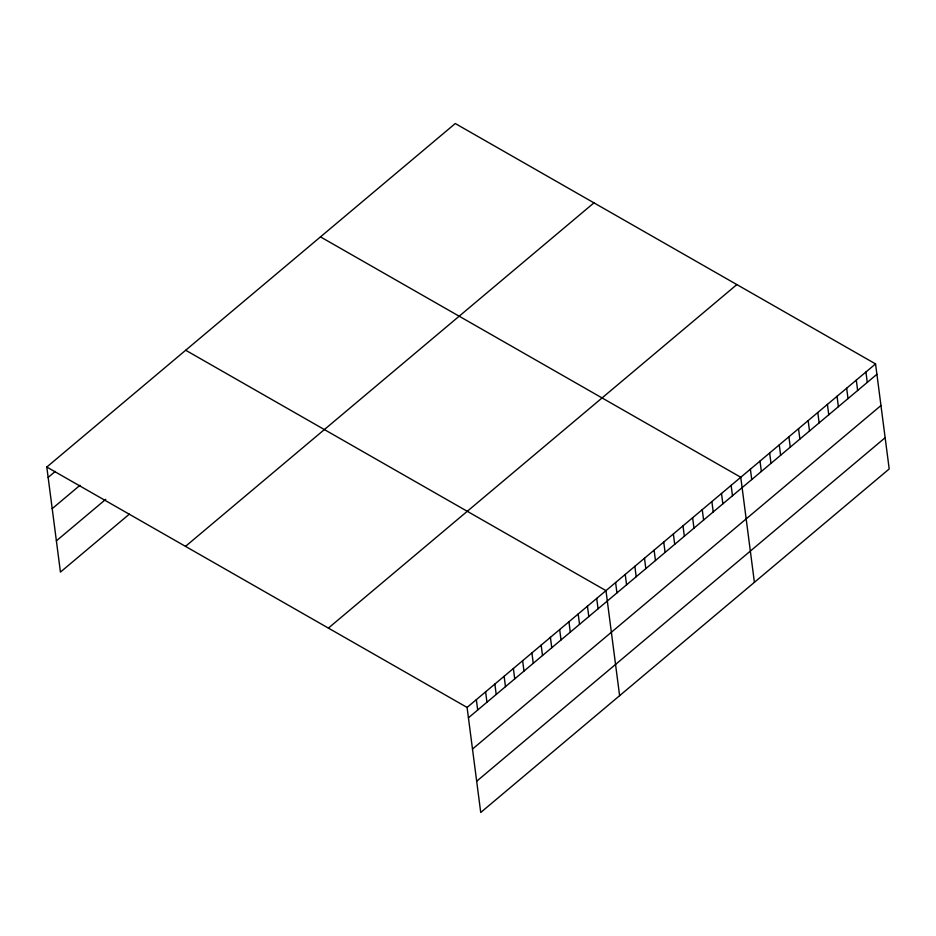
<?xml version="1.0" encoding="UTF-8"?>
<svg xmlns="http://www.w3.org/2000/svg" width="936" height="936" viewBox="0 0 936 936"><rect width="100%" height="100%" fill="white"/><g stroke="black" fill="none" stroke-linecap="round" stroke-linejoin="round"><path stroke-width="1.4" d="M46.8 467.041L455.27 123.529L875.558 363.917L889.2 468.959L480.73 812.471L467.087 707.429L46.8 467.041L60.442 572.083L129.367 514.121M48.145 477.418L55.353 471.37M52.205 508.657L79.981 485.304M56.382 540.844L105.768 499.321M185.492 546.367L593.962 202.855M328.396 628.091L736.866 284.579M467.087 707.429L875.558 363.917M468.433 717.807L876.903 374.295M472.493 749.046L880.963 405.534M476.67 781.232L885.14 437.72M320.475 236.878L740.762 477.266L754.404 582.321M185.679 350.24L605.966 590.628L619.609 695.682M865.929 372.013L867.274 382.403M856.3 380.11L857.645 390.499M846.67 388.206L848.016 398.596M837.041 396.302L838.387 406.692M827.412 404.399L828.769 414.788M817.783 412.495L819.14 422.885M808.154 420.592L809.511 430.981M798.525 428.688L799.882 439.078M788.908 436.784L790.253 447.174M779.278 444.881L780.624 455.27M769.649 452.977L770.995 463.367M760.02 461.074L761.366 471.463M750.391 469.17L751.737 479.56M731.133 485.375L732.478 495.752M721.504 493.471L722.849 503.849M711.875 501.567L713.22 511.945M702.246 509.664L703.603 520.053M692.617 517.76L693.974 528.15M682.987 525.856L684.345 536.246M673.358 533.953L674.716 544.342M663.741 542.049L665.087 552.439M654.112 550.146L655.457 560.535M644.483 558.242L645.828 568.632M634.854 566.338L636.199 576.728M625.225 574.435L626.57 584.824M615.595 582.531L616.941 592.921M596.712 598.42L598.057 608.809M587.445 606.2L588.803 616.59M578.191 613.993L579.536 624.382M568.936 621.773L570.281 632.163M559.669 629.565L561.027 639.955M550.415 637.346L551.76 647.735M541.16 645.138L542.506 655.528M531.894 652.918L533.251 663.308M522.639 660.711L523.985 671.1M513.384 668.491L514.73 678.881M504.118 676.283L505.475 686.673M494.863 684.064L496.209 694.453M485.608 691.856L486.954 702.246M476.342 699.637L477.699 710.026"/></g></svg>
